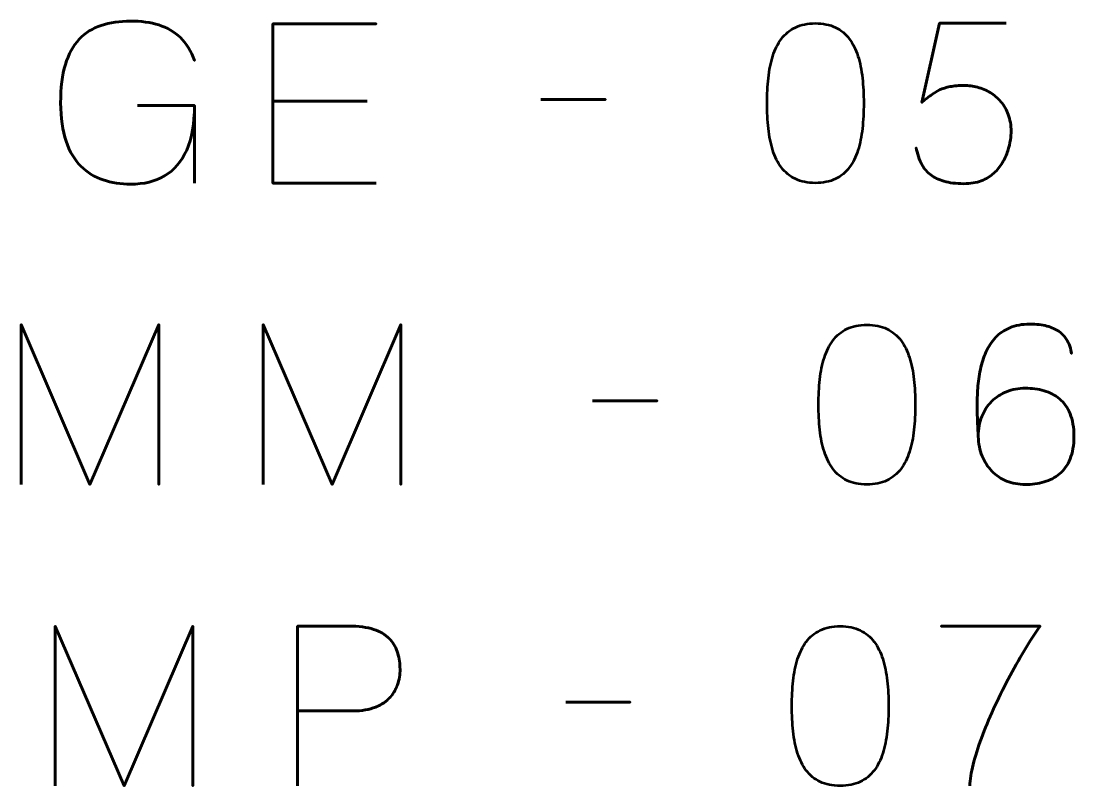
# Model space of a CAD drawing. Header units: centimetres. Extents: x -24.5 to 0, y -29.7 to 0.
# Drawn here: x -24.46 to -22.449, y -5.29 to -3.831 of the extents above; entities that cross this region are included whole.
import ezdxf

# ---------------------------------------------------------------- set-up
doc = ezdxf.new("R2010")
doc.units = ezdxf.units.CM
doc.header["$MEASUREMENT"] = 0
doc.layers.add('Layer 1', color=7, linetype='Continuous')

msp = doc.modelspace()

# ---------------------------------------------------------------- linework, layer by layer
at = {"layer": 'Layer 1', "color": 5, "lineweight": 53}
for points, knots in [([(-24.23723, -3.99148), (-24.23723, -3.99148), (-24.12844, -3.99148), (-24.12844, -3.99148), (-24.12844, -3.99148), (-24.12858, -4.02613), (-24.13352, -4.05456), (-24.1434, -4.07671), (-24.1434, -4.07671), (-24.15327, -4.09894), (-24.16724, -4.11531), (-24.18545, -4.12596), (-24.18545, -4.12596), (-24.20365, -4.13655), (-24.22524, -4.14184), (-24.25036, -4.14177), (-24.25036, -4.14177), (-24.2692, -4.14184), (-24.28669, -4.13923), (-24.30285, -4.13379), (-24.30285, -4.13379), (-24.31901, -4.12843), (-24.33319, -4.11968), (-24.34533, -4.10762), (-24.34533, -4.10762), (-24.35746, -4.09555), (-24.36699, -4.07961), (-24.37376, -4.05978), (-24.37376, -4.05978), (-24.38053, -4.03996), (-24.38399, -4.01561), (-24.38413, -3.98683), (-24.38413, -3.98683), (-24.38406, -3.9579), (-24.38103, -3.93349), (-24.37503, -3.91345), (-24.37503, -3.91345), (-24.36896, -3.89348), (-24.36021, -3.8774), (-24.34864, -3.86519), (-24.34864, -3.86519), (-24.33714, -3.85306), (-24.3231, -3.84424), (-24.30659, -3.83873), (-24.30659, -3.83873), (-24.29008, -3.83323), (-24.27138, -3.83055), (-24.25036, -3.83062), (-24.25036, -3.83062), (-24.23039, -3.83055), (-24.21247, -3.83302), (-24.19652, -3.83803), (-24.19652, -3.83803), (-24.18058, -3.84304), (-24.16689, -3.85108), (-24.15546, -3.86216), (-24.15546, -3.86216), (-24.14396, -3.87323), (-24.135, -3.88784), (-24.12844, -3.90597), (-24.12844, -3.90597), (-24.135, -3.88784), (-24.14396, -3.87323), (-24.15546, -3.86216), (-24.15546, -3.86216), (-24.16689, -3.85108), (-24.18058, -3.84304), (-24.19652, -3.83803), (-24.19652, -3.83803), (-24.21247, -3.83302), (-24.23039, -3.83055), (-24.25036, -3.83062), (-24.25036, -3.83062), (-24.27138, -3.83055), (-24.29008, -3.83323), (-24.30659, -3.83873), (-24.30659, -3.83873), (-24.3231, -3.84424), (-24.33714, -3.85306), (-24.34864, -3.86519), (-24.34864, -3.86519), (-24.36021, -3.8774), (-24.36896, -3.89348), (-24.37503, -3.91345), (-24.37503, -3.91345), (-24.38103, -3.93349), (-24.38406, -3.9579), (-24.38413, -3.98683), (-24.38413, -3.98683), (-24.38399, -4.01561), (-24.38053, -4.03996), (-24.37376, -4.05978), (-24.37376, -4.05978), (-24.36699, -4.07961), (-24.35746, -4.09555), (-24.34533, -4.10762), (-24.34533, -4.10762), (-24.33319, -4.11968), (-24.31901, -4.12843), (-24.30285, -4.13379), (-24.30285, -4.13379), (-24.28669, -4.13923), (-24.2692, -4.14184), (-24.25036, -4.14177), (-24.25036, -4.14177), (-24.22524, -4.14184), (-24.20365, -4.13655), (-24.18545, -4.12596), (-24.18545, -4.12596), (-24.16724, -4.11531), (-24.15327, -4.09894), (-24.1434, -4.07671), (-24.1434, -4.07671), (-24.13352, -4.05456), (-24.12858, -4.02613), (-24.12844, -3.99148), (-24.12844, -3.99148), (-24.12844, -3.99148), (-24.23723, -3.99148), (-24.23723, -3.99148)], [0, 0, 0, 0, 0.0333333, 0.0333333, 0.0333333, 0.0333333, 0.0666667, 0.0666667, 0.0666667, 0.0666667, 0.1, 0.1, 0.1, 0.1, 0.1333333, 0.1333333, 0.1333333, 0.1333333, 0.1666667, 0.1666667, 0.1666667, 0.1666667, 0.2, 0.2, 0.2, 0.2, 0.2333333, 0.2333333, 0.2333333, 0.2333333, 0.2666667, 0.2666667, 0.2666667, 0.2666667, 0.3, 0.3, 0.3, 0.3, 0.3333333, 0.3333333, 0.3333333, 0.3333333, 0.3666667, 0.3666667, 0.3666667, 0.3666667, 0.4, 0.4, 0.4, 0.4, 0.4333333, 0.4333333, 0.4333333, 0.4333333, 0.4666667, 0.4666667, 0.4666667, 0.4666667, 0.5, 0.5, 0.5, 0.5, 0.5333333, 0.5333333, 0.5333333, 0.5333333, 0.5666667, 0.5666667, 0.5666667, 0.5666667, 0.6, 0.6, 0.6, 0.6, 0.6333333, 0.6333333, 0.6333333, 0.6333333, 0.6666667, 0.6666667, 0.6666667, 0.6666667, 0.7, 0.7, 0.7, 0.7, 0.7333333, 0.7333333, 0.7333333, 0.7333333, 0.7666667, 0.7666667, 0.7666667, 0.7666667, 0.8, 0.8, 0.8, 0.8, 0.8333333, 0.8333333, 0.8333333, 0.8333333, 0.8666667, 0.8666667, 0.8666667, 0.8666667, 0.9, 0.9, 0.9, 0.9, 0.9333333, 0.9333333, 0.9333333, 0.9333333, 0.9666667, 0.9666667, 0.9666667, 0.9666667, 1, 1, 1, 1]), ([(-23.78173, -4.13965), (-23.78173, -4.13965), (-23.979, -4.13965), (-23.979, -4.13965), (-23.979, -4.13965), (-23.979, -4.13965), (-23.979, -3.83612), (-23.979, -3.83612), (-23.979, -3.83612), (-23.979, -3.83612), (-23.78173, -3.83612), (-23.78173, -3.83612), (-23.78173, -3.83612), (-23.78173, -3.83612), (-23.979, -3.83612), (-23.979, -3.83612), (-23.979, -3.83612), (-23.979, -3.83612), (-23.979, -4.13965), (-23.979, -4.13965), (-23.979, -4.13965), (-23.979, -4.13965), (-23.78173, -4.13965), (-23.78173, -4.13965)], [0, 0, 0, 0, 0.1666667, 0.1666667, 0.1666667, 0.1666667, 0.3333333, 0.3333333, 0.3333333, 0.3333333, 0.5, 0.5, 0.5, 0.5, 0.6666667, 0.6666667, 0.6666667, 0.6666667, 0.8333333, 0.8333333, 0.8333333, 0.8333333, 1, 1, 1, 1]), ([(-22.94268, -4.13965), (-22.92787, -4.13958), (-22.9151, -4.13697), (-22.90444, -4.13189), (-22.90444, -4.13189), (-22.89386, -4.12681), (-22.88504, -4.11954), (-22.87799, -4.1103), (-22.87799, -4.1103), (-22.871, -4.10099), (-22.8655, -4.08998), (-22.86141, -4.07728), (-22.86141, -4.07728), (-22.85738, -4.06458), (-22.85449, -4.05068), (-22.85287, -4.03544), (-22.85287, -4.03544), (-22.85117, -4.0202), (-22.85033, -4.00418), (-22.8504, -3.98725), (-22.8504, -3.98725), (-22.85033, -3.97039), (-22.85117, -3.95437), (-22.85287, -3.9392), (-22.85287, -3.9392), (-22.85449, -3.92403), (-22.85738, -3.91006), (-22.86141, -3.89736), (-22.86141, -3.89736), (-22.8655, -3.88473), (-22.871, -3.87373), (-22.87799, -3.86434), (-22.87799, -3.86434), (-22.88504, -3.85503), (-22.89386, -3.84776), (-22.90444, -3.84268), (-22.90444, -3.84268), (-22.9151, -3.83753), (-22.92787, -3.83492), (-22.94268, -3.83485), (-22.94268, -3.83485), (-22.9575, -3.83492), (-22.97027, -3.83753), (-22.98093, -3.84268), (-22.98093, -3.84268), (-22.99151, -3.84776), (-23.00033, -3.85503), (-23.00738, -3.86434), (-23.00738, -3.86434), (-23.01437, -3.87373), (-23.01987, -3.88473), (-23.02396, -3.89736), (-23.02396, -3.89736), (-23.02799, -3.91006), (-23.03088, -3.92403), (-23.0325, -3.9392), (-23.0325, -3.9392), (-23.03419, -3.95437), (-23.03504, -3.97039), (-23.03497, -3.98725), (-23.03497, -3.98725), (-23.03504, -4.00418), (-23.03419, -4.0202), (-23.0325, -4.03544), (-23.0325, -4.03544), (-23.03088, -4.05068), (-23.02799, -4.06458), (-23.02396, -4.07728), (-23.02396, -4.07728), (-23.01987, -4.08998), (-23.01437, -4.10099), (-23.00738, -4.1103), (-23.00738, -4.1103), (-23.00033, -4.11954), (-22.99151, -4.12681), (-22.98093, -4.13189), (-22.98093, -4.13189), (-22.97027, -4.13697), (-22.9575, -4.13958), (-22.94268, -4.13965)], [0, 0, 0, 0, 0.05, 0.05, 0.05, 0.05, 0.1, 0.1, 0.1, 0.1, 0.15, 0.15, 0.15, 0.15, 0.2, 0.2, 0.2, 0.2, 0.25, 0.25, 0.25, 0.25, 0.3, 0.3, 0.3, 0.3, 0.35, 0.35, 0.35, 0.35, 0.4, 0.4, 0.4, 0.4, 0.45, 0.45, 0.45, 0.45, 0.5, 0.5, 0.5, 0.5, 0.55, 0.55, 0.55, 0.55, 0.6, 0.6, 0.6, 0.6, 0.65, 0.65, 0.65, 0.65, 0.7, 0.7, 0.7, 0.7, 0.75, 0.75, 0.75, 0.75, 0.8, 0.8, 0.8, 0.8, 0.85, 0.85, 0.85, 0.85, 0.9, 0.9, 0.9, 0.9, 0.95, 0.95, 0.95, 0.95, 1, 1, 1, 1]), ([(-22.94268, -4.13965), (-22.92787, -4.13958), (-22.9151, -4.13697), (-22.90444, -4.13189), (-22.90444, -4.13189), (-22.89386, -4.12681), (-22.88504, -4.11954), (-22.87799, -4.1103), (-22.87799, -4.1103), (-22.871, -4.10099), (-22.8655, -4.08998), (-22.86141, -4.07728), (-22.86141, -4.07728), (-22.85738, -4.06458), (-22.85449, -4.05068), (-22.85287, -4.03544), (-22.85287, -4.03544), (-22.85117, -4.0202), (-22.85033, -4.00418), (-22.8504, -3.98725), (-22.8504, -3.98725), (-22.85033, -3.97039), (-22.85117, -3.95437), (-22.85287, -3.9392), (-22.85287, -3.9392), (-22.85449, -3.92403), (-22.85738, -3.91006), (-22.86141, -3.89736), (-22.86141, -3.89736), (-22.8655, -3.88473), (-22.871, -3.87373), (-22.87799, -3.86434), (-22.87799, -3.86434), (-22.88504, -3.85503), (-22.89386, -3.84776), (-22.90444, -3.84268), (-22.90444, -3.84268), (-22.9151, -3.83753), (-22.92787, -3.83492), (-22.94268, -3.83485), (-22.94268, -3.83485), (-22.9575, -3.83492), (-22.97027, -3.83753), (-22.98093, -3.84268), (-22.98093, -3.84268), (-22.99151, -3.84776), (-23.00033, -3.85503), (-23.00738, -3.86434), (-23.00738, -3.86434), (-23.01437, -3.87373), (-23.01987, -3.88473), (-23.02396, -3.89736), (-23.02396, -3.89736), (-23.02799, -3.91006), (-23.03088, -3.92403), (-23.0325, -3.9392), (-23.0325, -3.9392), (-23.03419, -3.95437), (-23.03504, -3.97039), (-23.03497, -3.98725), (-23.03497, -3.98725), (-23.03504, -4.00418), (-23.03419, -4.0202), (-23.0325, -4.03544), (-23.0325, -4.03544), (-23.03088, -4.05068), (-23.02799, -4.06458), (-23.02396, -4.07728), (-23.02396, -4.07728), (-23.01987, -4.08998), (-23.01437, -4.10099), (-23.00738, -4.1103), (-23.00738, -4.1103), (-23.00033, -4.11954), (-22.99151, -4.12681), (-22.98093, -4.13189), (-22.98093, -4.13189), (-22.97027, -4.13697), (-22.9575, -4.13958), (-22.94268, -4.13965)], [0, 0, 0, 0, 0.05, 0.05, 0.05, 0.05, 0.1, 0.1, 0.1, 0.1, 0.15, 0.15, 0.15, 0.15, 0.2, 0.2, 0.2, 0.2, 0.25, 0.25, 0.25, 0.25, 0.3, 0.3, 0.3, 0.3, 0.35, 0.35, 0.35, 0.35, 0.4, 0.4, 0.4, 0.4, 0.45, 0.45, 0.45, 0.45, 0.5, 0.5, 0.5, 0.5, 0.55, 0.55, 0.55, 0.55, 0.6, 0.6, 0.6, 0.6, 0.65, 0.65, 0.65, 0.65, 0.7, 0.7, 0.7, 0.7, 0.75, 0.75, 0.75, 0.75, 0.8, 0.8, 0.8, 0.8, 0.85, 0.85, 0.85, 0.85, 0.9, 0.9, 0.9, 0.9, 0.95, 0.95, 0.95, 0.95, 1, 1, 1, 1]), ([(-22.57862, -3.83443), (-22.57862, -3.83443), (-22.70562, -3.83443), (-22.70562, -3.83443), (-22.70562, -3.83443), (-22.70562, -3.83443), (-22.73949, -3.98598), (-22.73949, -3.98598), (-22.73949, -3.98598), (-22.73356, -3.9809), (-22.72792, -3.97632), (-22.72248, -3.97229), (-22.72248, -3.97229), (-22.71712, -3.96827), (-22.71148, -3.96489), (-22.70548, -3.96206), (-22.70548, -3.96206), (-22.69955, -3.95924), (-22.69278, -3.95712), (-22.68516, -3.95564), (-22.68516, -3.95564), (-22.67761, -3.95416), (-22.66858, -3.95338), (-22.65821, -3.95338), (-22.65821, -3.95338), (-22.64974, -3.95338), (-22.64127, -3.95451), (-22.63281, -3.95684), (-22.63281, -3.95684), (-22.62434, -3.9591), (-22.6163, -3.96256), (-22.60868, -3.96714), (-22.60868, -3.96714), (-22.60099, -3.9718), (-22.59421, -3.97759), (-22.58829, -3.98457), (-22.58829, -3.98457), (-22.58229, -3.99156), (-22.57756, -3.99974), (-22.57418, -4.00912), (-22.57418, -4.00912), (-22.57072, -4.01851), (-22.56896, -4.02916), (-22.56889, -4.04101), (-22.56889, -4.04101), (-22.56881, -4.04539), (-22.56931, -4.05089), (-22.5703, -4.05738), (-22.5703, -4.05738), (-22.57121, -4.06387), (-22.57291, -4.07093), (-22.57531, -4.07841), (-22.57531, -4.07841), (-22.5777, -4.08589), (-22.58109, -4.0933), (-22.58539, -4.10063), (-22.58539, -4.10063), (-22.5897, -4.10797), (-22.5952, -4.11467), (-22.60183, -4.12074), (-22.60183, -4.12074), (-22.60847, -4.12681), (-22.61651, -4.13168), (-22.62589, -4.13535), (-22.62589, -4.13535), (-22.63535, -4.13894), (-22.64643, -4.14085), (-22.65905, -4.14092), (-22.65905, -4.14092), (-22.67415, -4.14085), (-22.68685, -4.13923), (-22.69715, -4.13619), (-22.69715, -4.13619), (-22.70746, -4.13309), (-22.71585, -4.12907), (-22.72234, -4.12399), (-22.72234, -4.12399), (-22.7289, -4.11891), (-22.73398, -4.11333), (-22.73765, -4.10727), (-22.73765, -4.10727), (-22.74132, -4.1012), (-22.74407, -4.09513), (-22.74591, -4.08906), (-22.74591, -4.08906), (-22.74774, -4.08299), (-22.74915, -4.07742), (-22.75007, -4.07234), (-22.75007, -4.07234), (-22.74915, -4.07742), (-22.74774, -4.08299), (-22.74591, -4.08906), (-22.74591, -4.08906), (-22.74407, -4.09513), (-22.74132, -4.1012), (-22.73765, -4.10727), (-22.73765, -4.10727), (-22.73398, -4.11333), (-22.7289, -4.11891), (-22.72234, -4.12399), (-22.72234, -4.12399), (-22.71585, -4.12907), (-22.70746, -4.13309), (-22.69715, -4.13619), (-22.69715, -4.13619), (-22.68685, -4.13923), (-22.67415, -4.14085), (-22.65905, -4.14092), (-22.65905, -4.14092), (-22.64643, -4.14085), (-22.63535, -4.13894), (-22.62589, -4.13535), (-22.62589, -4.13535), (-22.61651, -4.13168), (-22.60847, -4.12681), (-22.60183, -4.12074), (-22.60183, -4.12074), (-22.5952, -4.11467), (-22.5897, -4.10797), (-22.58539, -4.10063), (-22.58539, -4.10063), (-22.58109, -4.0933), (-22.5777, -4.08589), (-22.57531, -4.07841), (-22.57531, -4.07841), (-22.57291, -4.07093), (-22.57121, -4.06387), (-22.5703, -4.05738), (-22.5703, -4.05738), (-22.56931, -4.05089), (-22.56881, -4.04539), (-22.56889, -4.04101), (-22.56889, -4.04101), (-22.56896, -4.02916), (-22.57072, -4.01851), (-22.57418, -4.00912), (-22.57418, -4.00912), (-22.57756, -3.99974), (-22.58229, -3.99156), (-22.58829, -3.98457), (-22.58829, -3.98457), (-22.59421, -3.97759), (-22.60099, -3.9718), (-22.60868, -3.96714), (-22.60868, -3.96714), (-22.6163, -3.96256), (-22.62434, -3.9591), (-22.63281, -3.95684), (-22.63281, -3.95684), (-22.64127, -3.95451), (-22.64974, -3.95338), (-22.65821, -3.95338), (-22.65821, -3.95338), (-22.66858, -3.95338), (-22.67761, -3.95416), (-22.68516, -3.95564), (-22.68516, -3.95564), (-22.69278, -3.95712), (-22.69955, -3.95924), (-22.70548, -3.96206), (-22.70548, -3.96206), (-22.71148, -3.96489), (-22.71712, -3.96827), (-22.72248, -3.97229), (-22.72248, -3.97229), (-22.72792, -3.97632), (-22.73356, -3.9809), (-22.73949, -3.98598), (-22.73949, -3.98598), (-22.73949, -3.98598), (-22.70562, -3.83443), (-22.70562, -3.83443), (-22.70562, -3.83443), (-22.70562, -3.83443), (-22.57862, -3.83443), (-22.57862, -3.83443)], [0, 0, 0, 0, 0.0227273, 0.0227273, 0.0227273, 0.0227273, 0.0454545, 0.0454545, 0.0454545, 0.0454545, 0.0681818, 0.0681818, 0.0681818, 0.0681818, 0.0909091, 0.0909091, 0.0909091, 0.0909091, 0.1136364, 0.1136364, 0.1136364, 0.1136364, 0.1363636, 0.1363636, 0.1363636, 0.1363636, 0.1590909, 0.1590909, 0.1590909, 0.1590909, 0.1818182, 0.1818182, 0.1818182, 0.1818182, 0.2045455, 0.2045455, 0.2045455, 0.2045455, 0.2272727, 0.2272727, 0.2272727, 0.2272727, 0.25, 0.25, 0.25, 0.25, 0.2727273, 0.2727273, 0.2727273, 0.2727273, 0.2954545, 0.2954545, 0.2954545, 0.2954545, 0.3181818, 0.3181818, 0.3181818, 0.3181818, 0.3409091, 0.3409091, 0.3409091, 0.3409091, 0.3636364, 0.3636364, 0.3636364, 0.3636364, 0.3863636, 0.3863636, 0.3863636, 0.3863636, 0.4090909, 0.4090909, 0.4090909, 0.4090909, 0.4318182, 0.4318182, 0.4318182, 0.4318182, 0.4545455, 0.4545455, 0.4545455, 0.4545455, 0.4772727, 0.4772727, 0.4772727, 0.4772727, 0.5, 0.5, 0.5, 0.5, 0.5227273, 0.5227273, 0.5227273, 0.5227273, 0.5454545, 0.5454545, 0.5454545, 0.5454545, 0.5681818, 0.5681818, 0.5681818, 0.5681818, 0.5909091, 0.5909091, 0.5909091, 0.5909091, 0.6136364, 0.6136364, 0.6136364, 0.6136364, 0.6363636, 0.6363636, 0.6363636, 0.6363636, 0.6590909, 0.6590909, 0.6590909, 0.6590909, 0.6818182, 0.6818182, 0.6818182, 0.6818182, 0.7045455, 0.7045455, 0.7045455, 0.7045455, 0.7272727, 0.7272727, 0.7272727, 0.7272727, 0.75, 0.75, 0.75, 0.75, 0.7727273, 0.7727273, 0.7727273, 0.7727273, 0.7954545, 0.7954545, 0.7954545, 0.7954545, 0.8181818, 0.8181818, 0.8181818, 0.8181818, 0.8409091, 0.8409091, 0.8409091, 0.8409091, 0.8636364, 0.8636364, 0.8636364, 0.8636364, 0.8863636, 0.8863636, 0.8863636, 0.8863636, 0.9090909, 0.9090909, 0.9090909, 0.9090909, 0.9318182, 0.9318182, 0.9318182, 0.9318182, 0.9545455, 0.9545455, 0.9545455, 0.9545455, 0.9772727, 0.9772727, 0.9772727, 0.9772727, 1, 1, 1, 1]), ([(-23.46677, -3.98005), (-23.46677, -3.98005), (-23.34358, -3.98005), (-23.34358, -3.98005), (-23.34358, -3.98005), (-23.34358, -3.98005), (-23.46677, -3.98005), (-23.46677, -3.98005)], [0, 0, 0, 0, 0.5, 0.5, 0.5, 0.5, 1, 1, 1, 1]), ([(-24.12844, -4.13965), (-24.12844, -4.13965), (-24.12844, -3.99148), (-24.12844, -3.99148), (-24.12844, -3.99148), (-24.12844, -3.99148), (-24.12844, -4.13965), (-24.12844, -4.13965)], [0, 0, 0, 0, 0.5, 0.5, 0.5, 0.5, 1, 1, 1, 1]), ([(-23.79866, -3.98344), (-23.79866, -3.98344), (-23.979, -3.98344), (-23.979, -3.98344), (-23.979, -3.98344), (-23.979, -3.98344), (-23.79866, -3.98344), (-23.79866, -3.98344)], [0, 0, 0, 0, 0.5, 0.5, 0.5, 0.5, 1, 1, 1, 1]), ([(-24.45969, -4.71496), (-24.45969, -4.71496), (-24.45969, -4.40974), (-24.45969, -4.40974), (-24.45969, -4.40974), (-24.45969, -4.40974), (-24.32846, -4.71496), (-24.32846, -4.71496), (-24.32846, -4.71496), (-24.32846, -4.71496), (-24.1968, -4.40974), (-24.1968, -4.40974), (-24.1968, -4.40974), (-24.1968, -4.40974), (-24.1968, -4.71496), (-24.1968, -4.71496), (-24.1968, -4.71496), (-24.1968, -4.71496), (-24.1968, -4.40974), (-24.1968, -4.40974), (-24.1968, -4.40974), (-24.1968, -4.40974), (-24.32846, -4.71496), (-24.32846, -4.71496), (-24.32846, -4.71496), (-24.32846, -4.71496), (-24.45969, -4.40974), (-24.45969, -4.40974), (-24.45969, -4.40974), (-24.45969, -4.40974), (-24.45969, -4.71496), (-24.45969, -4.71496)], [0, 0, 0, 0, 0.125, 0.125, 0.125, 0.125, 0.25, 0.25, 0.25, 0.25, 0.375, 0.375, 0.375, 0.375, 0.5, 0.5, 0.5, 0.5, 0.625, 0.625, 0.625, 0.625, 0.75, 0.75, 0.75, 0.75, 0.875, 0.875, 0.875, 0.875, 1, 1, 1, 1]), ([(-23.99699, -4.71496), (-23.99699, -4.71496), (-23.99699, -4.40974), (-23.99699, -4.40974), (-23.99699, -4.40974), (-23.99699, -4.40974), (-23.86576, -4.71496), (-23.86576, -4.71496), (-23.86576, -4.71496), (-23.86576, -4.71496), (-23.7341, -4.40974), (-23.7341, -4.40974), (-23.7341, -4.40974), (-23.7341, -4.40974), (-23.7341, -4.71496), (-23.7341, -4.71496), (-23.7341, -4.71496), (-23.7341, -4.71496), (-23.7341, -4.40974), (-23.7341, -4.40974), (-23.7341, -4.40974), (-23.7341, -4.40974), (-23.86576, -4.71496), (-23.86576, -4.71496), (-23.86576, -4.71496), (-23.86576, -4.71496), (-23.99699, -4.40974), (-23.99699, -4.40974), (-23.99699, -4.40974), (-23.99699, -4.40974), (-23.99699, -4.71496), (-23.99699, -4.71496)], [0, 0, 0, 0, 0.125, 0.125, 0.125, 0.125, 0.25, 0.25, 0.25, 0.25, 0.375, 0.375, 0.375, 0.375, 0.5, 0.5, 0.5, 0.5, 0.625, 0.625, 0.625, 0.625, 0.75, 0.75, 0.75, 0.75, 0.875, 0.875, 0.875, 0.875, 1, 1, 1, 1]), ([(-22.84425, -4.71496), (-22.82944, -4.71489), (-22.81667, -4.71228), (-22.80601, -4.7072), (-22.80601, -4.7072), (-22.79543, -4.70212), (-22.78661, -4.69485), (-22.77956, -4.68561), (-22.77956, -4.68561), (-22.77257, -4.6763), (-22.76707, -4.66529), (-22.76298, -4.65259), (-22.76298, -4.65259), (-22.75895, -4.63989), (-22.75606, -4.62599), (-22.75444, -4.61075), (-22.75444, -4.61075), (-22.75274, -4.59551), (-22.7519, -4.57949), (-22.75197, -4.56256), (-22.75197, -4.56256), (-22.7519, -4.5457), (-22.75274, -4.52968), (-22.75444, -4.51451), (-22.75444, -4.51451), (-22.75606, -4.49934), (-22.75895, -4.48537), (-22.76298, -4.47267), (-22.76298, -4.47267), (-22.76707, -4.46004), (-22.77257, -4.44904), (-22.77956, -4.43965), (-22.77956, -4.43965), (-22.78661, -4.43034), (-22.79543, -4.42307), (-22.80601, -4.41799), (-22.80601, -4.41799), (-22.81667, -4.41284), (-22.82944, -4.41023), (-22.84425, -4.41016), (-22.84425, -4.41016), (-22.85907, -4.41023), (-22.87184, -4.41284), (-22.8825, -4.41799), (-22.8825, -4.41799), (-22.89308, -4.42307), (-22.9019, -4.43034), (-22.90895, -4.43965), (-22.90895, -4.43965), (-22.91594, -4.44904), (-22.92144, -4.46004), (-22.92553, -4.47267), (-22.92553, -4.47267), (-22.92956, -4.48537), (-22.93245, -4.49934), (-22.93407, -4.51451), (-22.93407, -4.51451), (-22.93576, -4.52968), (-22.93661, -4.5457), (-22.93654, -4.56256), (-22.93654, -4.56256), (-22.93661, -4.57949), (-22.93576, -4.59551), (-22.93407, -4.61075), (-22.93407, -4.61075), (-22.93245, -4.62599), (-22.92956, -4.63989), (-22.92553, -4.65259), (-22.92553, -4.65259), (-22.92144, -4.66529), (-22.91594, -4.6763), (-22.90895, -4.68561), (-22.90895, -4.68561), (-22.9019, -4.69485), (-22.89308, -4.70212), (-22.8825, -4.7072), (-22.8825, -4.7072), (-22.87184, -4.71228), (-22.85907, -4.71489), (-22.84425, -4.71496)], [0, 0, 0, 0, 0.05, 0.05, 0.05, 0.05, 0.1, 0.1, 0.1, 0.1, 0.15, 0.15, 0.15, 0.15, 0.2, 0.2, 0.2, 0.2, 0.25, 0.25, 0.25, 0.25, 0.3, 0.3, 0.3, 0.3, 0.35, 0.35, 0.35, 0.35, 0.4, 0.4, 0.4, 0.4, 0.45, 0.45, 0.45, 0.45, 0.5, 0.5, 0.5, 0.5, 0.55, 0.55, 0.55, 0.55, 0.6, 0.6, 0.6, 0.6, 0.65, 0.65, 0.65, 0.65, 0.7, 0.7, 0.7, 0.7, 0.75, 0.75, 0.75, 0.75, 0.8, 0.8, 0.8, 0.8, 0.85, 0.85, 0.85, 0.85, 0.9, 0.9, 0.9, 0.9, 0.95, 0.95, 0.95, 0.95, 1, 1, 1, 1]), ([(-22.84425, -4.71496), (-22.82944, -4.71489), (-22.81667, -4.71228), (-22.80601, -4.7072), (-22.80601, -4.7072), (-22.79543, -4.70212), (-22.78661, -4.69485), (-22.77956, -4.68561), (-22.77956, -4.68561), (-22.77257, -4.6763), (-22.76707, -4.66529), (-22.76298, -4.65259), (-22.76298, -4.65259), (-22.75895, -4.63989), (-22.75606, -4.62599), (-22.75444, -4.61075), (-22.75444, -4.61075), (-22.75274, -4.59551), (-22.7519, -4.57949), (-22.75197, -4.56256), (-22.75197, -4.56256), (-22.7519, -4.5457), (-22.75274, -4.52968), (-22.75444, -4.51451), (-22.75444, -4.51451), (-22.75606, -4.49934), (-22.75895, -4.48537), (-22.76298, -4.47267), (-22.76298, -4.47267), (-22.76707, -4.46004), (-22.77257, -4.44904), (-22.77956, -4.43965), (-22.77956, -4.43965), (-22.78661, -4.43034), (-22.79543, -4.42307), (-22.80601, -4.41799), (-22.80601, -4.41799), (-22.81667, -4.41284), (-22.82944, -4.41023), (-22.84425, -4.41016), (-22.84425, -4.41016), (-22.85907, -4.41023), (-22.87184, -4.41284), (-22.8825, -4.41799), (-22.8825, -4.41799), (-22.89308, -4.42307), (-22.9019, -4.43034), (-22.90895, -4.43965), (-22.90895, -4.43965), (-22.91594, -4.44904), (-22.92144, -4.46004), (-22.92553, -4.47267), (-22.92553, -4.47267), (-22.92956, -4.48537), (-22.93245, -4.49934), (-22.93407, -4.51451), (-22.93407, -4.51451), (-22.93576, -4.52968), (-22.93661, -4.5457), (-22.93654, -4.56256), (-22.93654, -4.56256), (-22.93661, -4.57949), (-22.93576, -4.59551), (-22.93407, -4.61075), (-22.93407, -4.61075), (-22.93245, -4.62599), (-22.92956, -4.63989), (-22.92553, -4.65259), (-22.92553, -4.65259), (-22.92144, -4.66529), (-22.91594, -4.6763), (-22.90895, -4.68561), (-22.90895, -4.68561), (-22.9019, -4.69485), (-22.89308, -4.70212), (-22.8825, -4.7072), (-22.8825, -4.7072), (-22.87184, -4.71228), (-22.85907, -4.71489), (-22.84425, -4.71496)], [0, 0, 0, 0, 0.05, 0.05, 0.05, 0.05, 0.1, 0.1, 0.1, 0.1, 0.15, 0.15, 0.15, 0.15, 0.2, 0.2, 0.2, 0.2, 0.25, 0.25, 0.25, 0.25, 0.3, 0.3, 0.3, 0.3, 0.35, 0.35, 0.35, 0.35, 0.4, 0.4, 0.4, 0.4, 0.45, 0.45, 0.45, 0.45, 0.5, 0.5, 0.5, 0.5, 0.55, 0.55, 0.55, 0.55, 0.6, 0.6, 0.6, 0.6, 0.65, 0.65, 0.65, 0.65, 0.7, 0.7, 0.7, 0.7, 0.75, 0.75, 0.75, 0.75, 0.8, 0.8, 0.8, 0.8, 0.85, 0.85, 0.85, 0.85, 0.9, 0.9, 0.9, 0.9, 0.95, 0.95, 0.95, 0.95, 1, 1, 1, 1]), ([(-22.63174, -4.6231), (-22.63167, -4.60927), (-22.62942, -4.59678), (-22.6249, -4.58549), (-22.6249, -4.58549), (-22.62046, -4.57427), (-22.61418, -4.56461), (-22.60606, -4.55649), (-22.60606, -4.55649), (-22.59802, -4.54845), (-22.58849, -4.54224), (-22.57763, -4.53787), (-22.57763, -4.53787), (-22.56676, -4.53349), (-22.55484, -4.53131), (-22.542, -4.53123), (-22.542, -4.53123), (-22.52909, -4.53116), (-22.51702, -4.53279), (-22.5058, -4.53603), (-22.5058, -4.53603), (-22.49458, -4.53921), (-22.48478, -4.54443), (-22.47624, -4.55163), (-22.47624, -4.55163), (-22.4677, -4.55875), (-22.461, -4.56821), (-22.4562, -4.57999), (-22.4562, -4.57999), (-22.45141, -4.59177), (-22.44894, -4.60609), (-22.44887, -4.6231), (-22.44887, -4.6231), (-22.44894, -4.6401), (-22.45141, -4.65442), (-22.4562, -4.66621), (-22.4562, -4.66621), (-22.461, -4.67799), (-22.4677, -4.68744), (-22.47624, -4.69457), (-22.47624, -4.69457), (-22.48478, -4.70177), (-22.49458, -4.70699), (-22.5058, -4.71016), (-22.5058, -4.71016), (-22.51702, -4.71341), (-22.52909, -4.71503), (-22.542, -4.71496), (-22.542, -4.71496), (-22.55484, -4.71489), (-22.56662, -4.7127), (-22.57742, -4.70833), (-22.57742, -4.70833), (-22.58814, -4.70395), (-22.59745, -4.69774), (-22.60543, -4.68963), (-22.60543, -4.68963), (-22.6134, -4.68159), (-22.61968, -4.67192), (-22.62419, -4.66063), (-22.62419, -4.66063), (-22.62878, -4.64941), (-22.63125, -4.63693), (-22.63174, -4.6231), (-22.63174, -4.6231), (-22.63203, -4.61611), (-22.63238, -4.60779), (-22.63287, -4.59812), (-22.63287, -4.59812), (-22.63337, -4.58838), (-22.63365, -4.5778), (-22.63372, -4.56644), (-22.63372, -4.56644), (-22.63379, -4.55501), (-22.63344, -4.54323), (-22.63252, -4.53116), (-22.63252, -4.53116), (-22.63167, -4.51903), (-22.62998, -4.5071), (-22.62751, -4.49532), (-22.62751, -4.49532), (-22.62504, -4.48361), (-22.62151, -4.47253), (-22.61686, -4.46216), (-22.61686, -4.46216), (-22.6122, -4.45179), (-22.6062, -4.44262), (-22.59879, -4.43464), (-22.59879, -4.43464), (-22.59132, -4.42667), (-22.58221, -4.42039), (-22.57142, -4.41581), (-22.57142, -4.41581), (-22.56062, -4.41129), (-22.54785, -4.40896), (-22.53311, -4.40889), (-22.53311, -4.40889), (-22.52027, -4.40896), (-22.5094, -4.41023), (-22.50037, -4.4127), (-22.50037, -4.4127), (-22.49134, -4.41517), (-22.48393, -4.41849), (-22.478, -4.42258), (-22.478, -4.42258), (-22.47215, -4.42674), (-22.46749, -4.43126), (-22.46411, -4.43627), (-22.46411, -4.43627), (-22.46072, -4.44121), (-22.45818, -4.44622), (-22.45663, -4.45123), (-22.45663, -4.45123), (-22.455, -4.45623), (-22.45395, -4.46089), (-22.45352, -4.4652), (-22.45352, -4.4652), (-22.45395, -4.46089), (-22.455, -4.45623), (-22.45663, -4.45123), (-22.45663, -4.45123), (-22.45818, -4.44622), (-22.46072, -4.44121), (-22.46411, -4.43627), (-22.46411, -4.43627), (-22.46749, -4.43126), (-22.47215, -4.42674), (-22.478, -4.42258), (-22.478, -4.42258), (-22.48393, -4.41849), (-22.49134, -4.41517), (-22.50037, -4.4127), (-22.50037, -4.4127), (-22.5094, -4.41023), (-22.52027, -4.40896), (-22.53311, -4.40889), (-22.53311, -4.40889), (-22.54785, -4.40896), (-22.56062, -4.41129), (-22.57142, -4.41581), (-22.57142, -4.41581), (-22.58221, -4.42039), (-22.59132, -4.42667), (-22.59879, -4.43464), (-22.59879, -4.43464), (-22.6062, -4.44262), (-22.6122, -4.45179), (-22.61686, -4.46216), (-22.61686, -4.46216), (-22.62151, -4.47253), (-22.62504, -4.48361), (-22.62751, -4.49532), (-22.62751, -4.49532), (-22.62998, -4.5071), (-22.63167, -4.51903), (-22.63252, -4.53116), (-22.63252, -4.53116), (-22.63344, -4.54323), (-22.63379, -4.55501), (-22.63372, -4.56644), (-22.63372, -4.56644), (-22.63365, -4.5778), (-22.63337, -4.58838), (-22.63287, -4.59812), (-22.63287, -4.59812), (-22.63238, -4.60779), (-22.63203, -4.61611), (-22.63174, -4.6231), (-22.63174, -4.6231), (-22.63125, -4.63693), (-22.62878, -4.64941), (-22.62419, -4.66063), (-22.62419, -4.66063), (-22.61968, -4.67192), (-22.6134, -4.68159), (-22.60543, -4.68963), (-22.60543, -4.68963), (-22.59745, -4.69774), (-22.58814, -4.70395), (-22.57742, -4.70833), (-22.57742, -4.70833), (-22.56662, -4.7127), (-22.55484, -4.71489), (-22.542, -4.71496), (-22.542, -4.71496), (-22.52909, -4.71503), (-22.51702, -4.71341), (-22.5058, -4.71016), (-22.5058, -4.71016), (-22.49458, -4.70699), (-22.48478, -4.70177), (-22.47624, -4.69457), (-22.47624, -4.69457), (-22.4677, -4.68744), (-22.461, -4.67799), (-22.4562, -4.66621), (-22.4562, -4.66621), (-22.45141, -4.65442), (-22.44894, -4.6401), (-22.44887, -4.6231), (-22.44887, -4.6231), (-22.44894, -4.60609), (-22.45141, -4.59177), (-22.4562, -4.57999), (-22.4562, -4.57999), (-22.461, -4.56821), (-22.4677, -4.55875), (-22.47624, -4.55163), (-22.47624, -4.55163), (-22.48478, -4.54443), (-22.49458, -4.53921), (-22.5058, -4.53603), (-22.5058, -4.53603), (-22.51702, -4.53279), (-22.52909, -4.53116), (-22.542, -4.53123), (-22.542, -4.53123), (-22.55484, -4.53131), (-22.56676, -4.53349), (-22.57763, -4.53787), (-22.57763, -4.53787), (-22.58849, -4.54224), (-22.59802, -4.54845), (-22.60606, -4.55649), (-22.60606, -4.55649), (-22.61418, -4.56461), (-22.62046, -4.57427), (-22.6249, -4.58549), (-22.6249, -4.58549), (-22.62942, -4.59678), (-22.63167, -4.60927), (-22.63174, -4.6231)], [0, 0, 0, 0, 0.0172414, 0.0172414, 0.0172414, 0.0172414, 0.0344828, 0.0344828, 0.0344828, 0.0344828, 0.0517241, 0.0517241, 0.0517241, 0.0517241, 0.0689655, 0.0689655, 0.0689655, 0.0689655, 0.0862069, 0.0862069, 0.0862069, 0.0862069, 0.1034483, 0.1034483, 0.1034483, 0.1034483, 0.1206897, 0.1206897, 0.1206897, 0.1206897, 0.137931, 0.137931, 0.137931, 0.137931, 0.1551724, 0.1551724, 0.1551724, 0.1551724, 0.1724138, 0.1724138, 0.1724138, 0.1724138, 0.1896552, 0.1896552, 0.1896552, 0.1896552, 0.2068966, 0.2068966, 0.2068966, 0.2068966, 0.2241379, 0.2241379, 0.2241379, 0.2241379, 0.2413793, 0.2413793, 0.2413793, 0.2413793, 0.2586207, 0.2586207, 0.2586207, 0.2586207, 0.2758621, 0.2758621, 0.2758621, 0.2758621, 0.2931034, 0.2931034, 0.2931034, 0.2931034, 0.3103448, 0.3103448, 0.3103448, 0.3103448, 0.3275862, 0.3275862, 0.3275862, 0.3275862, 0.3448276, 0.3448276, 0.3448276, 0.3448276, 0.362069, 0.362069, 0.362069, 0.362069, 0.3793103, 0.3793103, 0.3793103, 0.3793103, 0.3965517, 0.3965517, 0.3965517, 0.3965517, 0.4137931, 0.4137931, 0.4137931, 0.4137931, 0.4310345, 0.4310345, 0.4310345, 0.4310345, 0.4482759, 0.4482759, 0.4482759, 0.4482759, 0.4655172, 0.4655172, 0.4655172, 0.4655172, 0.4827586, 0.4827586, 0.4827586, 0.4827586, 0.5, 0.5, 0.5, 0.5, 0.5172414, 0.5172414, 0.5172414, 0.5172414, 0.5344828, 0.5344828, 0.5344828, 0.5344828, 0.5517241, 0.5517241, 0.5517241, 0.5517241, 0.5689655, 0.5689655, 0.5689655, 0.5689655, 0.5862069, 0.5862069, 0.5862069, 0.5862069, 0.6034483, 0.6034483, 0.6034483, 0.6034483, 0.6206897, 0.6206897, 0.6206897, 0.6206897, 0.637931, 0.637931, 0.637931, 0.637931, 0.6551724, 0.6551724, 0.6551724, 0.6551724, 0.6724138, 0.6724138, 0.6724138, 0.6724138, 0.6896552, 0.6896552, 0.6896552, 0.6896552, 0.7068966, 0.7068966, 0.7068966, 0.7068966, 0.7241379, 0.7241379, 0.7241379, 0.7241379, 0.7413793, 0.7413793, 0.7413793, 0.7413793, 0.7586207, 0.7586207, 0.7586207, 0.7586207, 0.7758621, 0.7758621, 0.7758621, 0.7758621, 0.7931034, 0.7931034, 0.7931034, 0.7931034, 0.8103448, 0.8103448, 0.8103448, 0.8103448, 0.8275862, 0.8275862, 0.8275862, 0.8275862, 0.8448276, 0.8448276, 0.8448276, 0.8448276, 0.862069, 0.862069, 0.862069, 0.862069, 0.8793103, 0.8793103, 0.8793103, 0.8793103, 0.8965517, 0.8965517, 0.8965517, 0.8965517, 0.9137931, 0.9137931, 0.9137931, 0.9137931, 0.9310345, 0.9310345, 0.9310345, 0.9310345, 0.9482759, 0.9482759, 0.9482759, 0.9482759, 0.9655172, 0.9655172, 0.9655172, 0.9655172, 0.9827586, 0.9827586, 0.9827586, 0.9827586, 1, 1, 1, 1]), ([(-23.36834, -4.55536), (-23.36834, -4.55536), (-23.24515, -4.55536), (-23.24515, -4.55536), (-23.24515, -4.55536), (-23.24515, -4.55536), (-23.36834, -4.55536), (-23.36834, -4.55536)], [0, 0, 0, 0, 0.5, 0.5, 0.5, 0.5, 1, 1, 1, 1]), ([(-24.39429, -5.29027), (-24.39429, -5.29027), (-24.39429, -4.98505), (-24.39429, -4.98505), (-24.39429, -4.98505), (-24.39429, -4.98505), (-24.26306, -5.29027), (-24.26306, -5.29027), (-24.26306, -5.29027), (-24.26306, -5.29027), (-24.1314, -4.98505), (-24.1314, -4.98505), (-24.1314, -4.98505), (-24.1314, -4.98505), (-24.1314, -5.29027), (-24.1314, -5.29027), (-24.1314, -5.29027), (-24.1314, -5.29027), (-24.1314, -4.98505), (-24.1314, -4.98505), (-24.1314, -4.98505), (-24.1314, -4.98505), (-24.26306, -5.29027), (-24.26306, -5.29027), (-24.26306, -5.29027), (-24.26306, -5.29027), (-24.39429, -4.98505), (-24.39429, -4.98505), (-24.39429, -4.98505), (-24.39429, -4.98505), (-24.39429, -5.29027), (-24.39429, -5.29027)], [0, 0, 0, 0, 0.125, 0.125, 0.125, 0.125, 0.25, 0.25, 0.25, 0.25, 0.375, 0.375, 0.375, 0.375, 0.5, 0.5, 0.5, 0.5, 0.625, 0.625, 0.625, 0.625, 0.75, 0.75, 0.75, 0.75, 0.875, 0.875, 0.875, 0.875, 1, 1, 1, 1]), ([(-23.93159, -5.29027), (-23.93159, -5.29027), (-23.93159, -4.98505), (-23.93159, -4.98505), (-23.93159, -4.98505), (-23.93159, -4.98505), (-23.83422, -4.98505), (-23.83422, -4.98505), (-23.83422, -4.98505), (-23.81475, -4.98512), (-23.79874, -4.98731), (-23.78611, -4.99154), (-23.78611, -4.99154), (-23.77355, -4.9957), (-23.76367, -5.00149), (-23.75654, -5.00883), (-23.75654, -5.00883), (-23.74942, -5.01609), (-23.74434, -5.02442), (-23.74123, -5.0338), (-23.74123, -5.0338), (-23.7382, -5.04319), (-23.73644, -5.05299), (-23.73601, -5.06337), (-23.73601, -5.06337), (-23.73552, -5.07374), (-23.73672, -5.0839), (-23.73954, -5.09377), (-23.73954, -5.09377), (-23.74243, -5.10365), (-23.7473, -5.11261), (-23.75429, -5.12066), (-23.75429, -5.12066), (-23.7612, -5.1287), (-23.77058, -5.13512), (-23.78237, -5.13985), (-23.78237, -5.13985), (-23.79415, -5.14464), (-23.80875, -5.14704), (-23.82618, -5.14718), (-23.82618, -5.14718), (-23.82618, -5.14718), (-23.93159, -5.14718), (-23.93159, -5.14718), (-23.93159, -5.14718), (-23.93159, -5.14718), (-23.82618, -5.14718), (-23.82618, -5.14718), (-23.82618, -5.14718), (-23.80911, -5.14704), (-23.79464, -5.14464), (-23.78293, -5.13985), (-23.78293, -5.13985), (-23.77115, -5.13512), (-23.76176, -5.1287), (-23.75471, -5.12066), (-23.75471, -5.12066), (-23.74772, -5.11261), (-23.74271, -5.10365), (-23.73975, -5.09377), (-23.73975, -5.09377), (-23.73679, -5.0839), (-23.73552, -5.07374), (-23.73601, -5.06337), (-23.73601, -5.06337), (-23.73644, -5.05299), (-23.7382, -5.04319), (-23.74137, -5.0338), (-23.74137, -5.0338), (-23.74448, -5.02442), (-23.7497, -5.01609), (-23.75683, -5.00883), (-23.75683, -5.00883), (-23.76402, -5.00149), (-23.7739, -4.9957), (-23.78646, -4.99154), (-23.78646, -4.99154), (-23.79909, -4.98731), (-23.81496, -4.98512), (-23.83422, -4.98505), (-23.83422, -4.98505), (-23.83422, -4.98505), (-23.93159, -4.98505), (-23.93159, -4.98505), (-23.93159, -4.98505), (-23.93159, -4.98505), (-23.93159, -5.29027), (-23.93159, -5.29027)], [0, 0, 0, 0, 0.0454545, 0.0454545, 0.0454545, 0.0454545, 0.0909091, 0.0909091, 0.0909091, 0.0909091, 0.1363636, 0.1363636, 0.1363636, 0.1363636, 0.1818182, 0.1818182, 0.1818182, 0.1818182, 0.2272727, 0.2272727, 0.2272727, 0.2272727, 0.2727273, 0.2727273, 0.2727273, 0.2727273, 0.3181818, 0.3181818, 0.3181818, 0.3181818, 0.3636364, 0.3636364, 0.3636364, 0.3636364, 0.4090909, 0.4090909, 0.4090909, 0.4090909, 0.4545455, 0.4545455, 0.4545455, 0.4545455, 0.5, 0.5, 0.5, 0.5, 0.5454545, 0.5454545, 0.5454545, 0.5454545, 0.5909091, 0.5909091, 0.5909091, 0.5909091, 0.6363636, 0.6363636, 0.6363636, 0.6363636, 0.6818182, 0.6818182, 0.6818182, 0.6818182, 0.7272727, 0.7272727, 0.7272727, 0.7272727, 0.7727273, 0.7727273, 0.7727273, 0.7727273, 0.8181818, 0.8181818, 0.8181818, 0.8181818, 0.8636364, 0.8636364, 0.8636364, 0.8636364, 0.9090909, 0.9090909, 0.9090909, 0.9090909, 0.9545455, 0.9545455, 0.9545455, 0.9545455, 1, 1, 1, 1]), ([(-22.89527, -5.29027), (-22.88046, -5.2902), (-22.86769, -5.28759), (-22.85703, -5.28251), (-22.85703, -5.28251), (-22.84645, -5.27743), (-22.83763, -5.27016), (-22.83058, -5.26092), (-22.83058, -5.26092), (-22.82359, -5.25161), (-22.81809, -5.2406), (-22.814, -5.2279), (-22.814, -5.2279), (-22.80997, -5.2152), (-22.80708, -5.2013), (-22.80546, -5.18606), (-22.80546, -5.18606), (-22.80376, -5.17082), (-22.80292, -5.1548), (-22.80299, -5.13787), (-22.80299, -5.13787), (-22.80292, -5.12101), (-22.80376, -5.10499), (-22.80546, -5.08982), (-22.80546, -5.08982), (-22.80708, -5.07465), (-22.80997, -5.06068), (-22.814, -5.04798), (-22.814, -5.04798), (-22.81809, -5.03535), (-22.82359, -5.02435), (-22.83058, -5.01496), (-22.83058, -5.01496), (-22.83763, -5.00565), (-22.84645, -4.99838), (-22.85703, -4.9933), (-22.85703, -4.9933), (-22.86769, -4.98815), (-22.88046, -4.98554), (-22.89527, -4.98547), (-22.89527, -4.98547), (-22.91009, -4.98554), (-22.92286, -4.98815), (-22.93352, -4.9933), (-22.93352, -4.9933), (-22.9441, -4.99838), (-22.95292, -5.00565), (-22.95997, -5.01496), (-22.95997, -5.01496), (-22.96696, -5.02435), (-22.97246, -5.03535), (-22.97655, -5.04798), (-22.97655, -5.04798), (-22.98058, -5.06068), (-22.98347, -5.07465), (-22.98509, -5.08982), (-22.98509, -5.08982), (-22.98678, -5.10499), (-22.98763, -5.12101), (-22.98756, -5.13787), (-22.98756, -5.13787), (-22.98763, -5.1548), (-22.98678, -5.17082), (-22.98509, -5.18606), (-22.98509, -5.18606), (-22.98347, -5.2013), (-22.98058, -5.2152), (-22.97655, -5.2279), (-22.97655, -5.2279), (-22.97246, -5.2406), (-22.96696, -5.25161), (-22.95997, -5.26092), (-22.95997, -5.26092), (-22.95292, -5.27016), (-22.9441, -5.27743), (-22.93352, -5.28251), (-22.93352, -5.28251), (-22.92286, -5.28759), (-22.91009, -5.2902), (-22.89527, -5.29027)], [0, 0, 0, 0, 0.05, 0.05, 0.05, 0.05, 0.1, 0.1, 0.1, 0.1, 0.15, 0.15, 0.15, 0.15, 0.2, 0.2, 0.2, 0.2, 0.25, 0.25, 0.25, 0.25, 0.3, 0.3, 0.3, 0.3, 0.35, 0.35, 0.35, 0.35, 0.4, 0.4, 0.4, 0.4, 0.45, 0.45, 0.45, 0.45, 0.5, 0.5, 0.5, 0.5, 0.55, 0.55, 0.55, 0.55, 0.6, 0.6, 0.6, 0.6, 0.65, 0.65, 0.65, 0.65, 0.7, 0.7, 0.7, 0.7, 0.75, 0.75, 0.75, 0.75, 0.8, 0.8, 0.8, 0.8, 0.85, 0.85, 0.85, 0.85, 0.9, 0.9, 0.9, 0.9, 0.95, 0.95, 0.95, 0.95, 1, 1, 1, 1]), ([(-22.89527, -5.29027), (-22.88046, -5.2902), (-22.86769, -5.28759), (-22.85703, -5.28251), (-22.85703, -5.28251), (-22.84645, -5.27743), (-22.83763, -5.27016), (-22.83058, -5.26092), (-22.83058, -5.26092), (-22.82359, -5.25161), (-22.81809, -5.2406), (-22.814, -5.2279), (-22.814, -5.2279), (-22.80997, -5.2152), (-22.80708, -5.2013), (-22.80546, -5.18606), (-22.80546, -5.18606), (-22.80376, -5.17082), (-22.80292, -5.1548), (-22.80299, -5.13787), (-22.80299, -5.13787), (-22.80292, -5.12101), (-22.80376, -5.10499), (-22.80546, -5.08982), (-22.80546, -5.08982), (-22.80708, -5.07465), (-22.80997, -5.06068), (-22.814, -5.04798), (-22.814, -5.04798), (-22.81809, -5.03535), (-22.82359, -5.02435), (-22.83058, -5.01496), (-22.83058, -5.01496), (-22.83763, -5.00565), (-22.84645, -4.99838), (-22.85703, -4.9933), (-22.85703, -4.9933), (-22.86769, -4.98815), (-22.88046, -4.98554), (-22.89527, -4.98547), (-22.89527, -4.98547), (-22.91009, -4.98554), (-22.92286, -4.98815), (-22.93352, -4.9933), (-22.93352, -4.9933), (-22.9441, -4.99838), (-22.95292, -5.00565), (-22.95997, -5.01496), (-22.95997, -5.01496), (-22.96696, -5.02435), (-22.97246, -5.03535), (-22.97655, -5.04798), (-22.97655, -5.04798), (-22.98058, -5.06068), (-22.98347, -5.07465), (-22.98509, -5.08982), (-22.98509, -5.08982), (-22.98678, -5.10499), (-22.98763, -5.12101), (-22.98756, -5.13787), (-22.98756, -5.13787), (-22.98763, -5.1548), (-22.98678, -5.17082), (-22.98509, -5.18606), (-22.98509, -5.18606), (-22.98347, -5.2013), (-22.98058, -5.2152), (-22.97655, -5.2279), (-22.97655, -5.2279), (-22.97246, -5.2406), (-22.96696, -5.25161), (-22.95997, -5.26092), (-22.95997, -5.26092), (-22.95292, -5.27016), (-22.9441, -5.27743), (-22.93352, -5.28251), (-22.93352, -5.28251), (-22.92286, -5.28759), (-22.91009, -5.2902), (-22.89527, -5.29027)], [0, 0, 0, 0, 0.05, 0.05, 0.05, 0.05, 0.1, 0.1, 0.1, 0.1, 0.15, 0.15, 0.15, 0.15, 0.2, 0.2, 0.2, 0.2, 0.25, 0.25, 0.25, 0.25, 0.3, 0.3, 0.3, 0.3, 0.35, 0.35, 0.35, 0.35, 0.4, 0.4, 0.4, 0.4, 0.45, 0.45, 0.45, 0.45, 0.5, 0.5, 0.5, 0.5, 0.55, 0.55, 0.55, 0.55, 0.6, 0.6, 0.6, 0.6, 0.65, 0.65, 0.65, 0.65, 0.7, 0.7, 0.7, 0.7, 0.75, 0.75, 0.75, 0.75, 0.8, 0.8, 0.8, 0.8, 0.85, 0.85, 0.85, 0.85, 0.9, 0.9, 0.9, 0.9, 0.95, 0.95, 0.95, 0.95, 1, 1, 1, 1]), ([(-22.64763, -5.29027), (-22.64742, -5.27849), (-22.64537, -5.26487), (-22.64149, -5.24935), (-22.64149, -5.24935), (-22.63761, -5.23376), (-22.63232, -5.21696), (-22.62561, -5.19897), (-22.62561, -5.19897), (-22.61891, -5.18098), (-22.61115, -5.16249), (-22.6024, -5.14337), (-22.6024, -5.14337), (-22.59372, -5.12425), (-22.58434, -5.10535), (-22.57439, -5.08651), (-22.57439, -5.08651), (-22.56444, -5.06767), (-22.55428, -5.04961), (-22.54391, -5.03232), (-22.54391, -5.03232), (-22.53354, -5.01511), (-22.52338, -4.99937), (-22.51343, -4.98505), (-22.51343, -4.98505), (-22.51343, -4.98505), (-22.70266, -4.98505), (-22.70266, -4.98505), (-22.70266, -4.98505), (-22.70266, -4.98505), (-22.51343, -4.98505), (-22.51343, -4.98505), (-22.51343, -4.98505), (-22.52338, -4.99937), (-22.53354, -5.01511), (-22.54391, -5.03232), (-22.54391, -5.03232), (-22.55428, -5.04961), (-22.56444, -5.06767), (-22.57439, -5.08651), (-22.57439, -5.08651), (-22.58434, -5.10535), (-22.59372, -5.12425), (-22.6024, -5.14337), (-22.6024, -5.14337), (-22.61115, -5.16249), (-22.61891, -5.18098), (-22.62561, -5.19897), (-22.62561, -5.19897), (-22.63232, -5.21696), (-22.63761, -5.23376), (-22.64149, -5.24935), (-22.64149, -5.24935), (-22.64537, -5.26487), (-22.64742, -5.27849), (-22.64763, -5.29027)], [0, 0, 0, 0, 0.0714286, 0.0714286, 0.0714286, 0.0714286, 0.1428571, 0.1428571, 0.1428571, 0.1428571, 0.2142857, 0.2142857, 0.2142857, 0.2142857, 0.2857143, 0.2857143, 0.2857143, 0.2857143, 0.3571429, 0.3571429, 0.3571429, 0.3571429, 0.4285714, 0.4285714, 0.4285714, 0.4285714, 0.5, 0.5, 0.5, 0.5, 0.5714286, 0.5714286, 0.5714286, 0.5714286, 0.6428571, 0.6428571, 0.6428571, 0.6428571, 0.7142857, 0.7142857, 0.7142857, 0.7142857, 0.7857143, 0.7857143, 0.7857143, 0.7857143, 0.8571429, 0.8571429, 0.8571429, 0.8571429, 0.9285714, 0.9285714, 0.9285714, 0.9285714, 1, 1, 1, 1]), ([(-23.41936, -5.13067), (-23.41936, -5.13067), (-23.29617, -5.13067), (-23.29617, -5.13067), (-23.29617, -5.13067), (-23.29617, -5.13067), (-23.41936, -5.13067), (-23.41936, -5.13067)], [0, 0, 0, 0, 0.5, 0.5, 0.5, 0.5, 1, 1, 1, 1])]:
    msp.add_open_spline(points, degree=3, knots=knots, dxfattribs=at)

doc.saveas('drawing.dxf')
